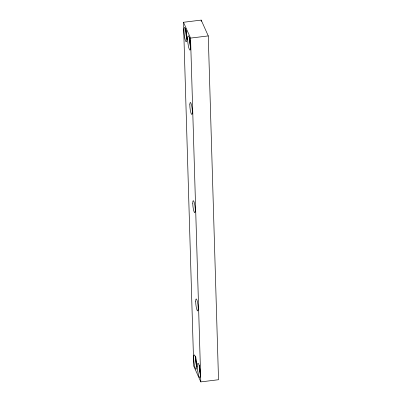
<?xml version="1.0" encoding="UTF-8"?>
<svg xmlns="http://www.w3.org/2000/svg" width="402" height="402" viewBox="0 0 402 402"><rect width="100%" height="100%" fill="white"/><g stroke="black" fill="none" stroke-linecap="round" stroke-linejoin="round"><path stroke-width="0.6" d="M183.478 22.276L201.196 20.1L208.271 35.919L218.522 379.724L200.804 381.9L193.729 366.081L183.478 22.276L190.553 38.089L200.804 381.9M190.553 38.089L208.271 35.919M201.196 20.1L201.231 21.356M196.618 365.106A5.603 0.945 83 0 1 195.91 357.343M200.402 373.684A5.603 0.945 83 0 1 199.563 366.915M196.749 366.971A7.236 1.221 83 0 1 195.553 356.383M200.332 374.79A7.236 1.221 83 0 1 199.246 365.096M186.935 37.984A5.603 0.945 83 0 1 186.121 30.155M187.076 39.838A7.236 1.221 83 0 1 185.84 28.467M190.679 46.401A5.603 0.945 83 0 1 189.834 38.552M190.558 47.32A7.236 1.221 83 0 1 189.513 37.21M197.402 366.805A7.236 1.221 83 0 0 199.754 377.578A7.236 1.221 83 0 0 199.533 366.8A7.236 1.221 83 0 0 197.402 366.805M193.684 357.504A7.236 1.221 83 0 0 195.814 369.162A7.236 1.221 83 0 0 196.03 359.574A7.236 1.221 83 0 0 193.684 357.504M195.689 301.756A6.07 1.025 83 0 0 197.633 310.927A6.07 1.025 83 0 0 197.508 302.038A6.07 1.025 83 0 0 195.689 301.756M192.764 203.744A6.07 1.025 83 0 0 194.749 212.698A6.07 1.025 83 0 0 194.533 203.588A6.07 1.025 83 0 0 192.764 203.744M189.829 104.816A6.07 1.025 83 0 0 191.669 114.424A6.07 1.025 83 0 0 191.754 106.093A6.07 1.025 83 0 0 189.829 104.816M187.633 38.808A7.236 1.221 83 0 0 189.87 50.109A7.236 1.221 83 0 0 189.89 39.954A7.236 1.221 83 0 0 187.633 38.808M183.92 29.934A7.236 1.221 83 0 0 186.015 41.692A7.236 1.221 83 0 0 186.297 32.301A7.236 1.221 83 0 0 183.92 29.934"/></g></svg>
